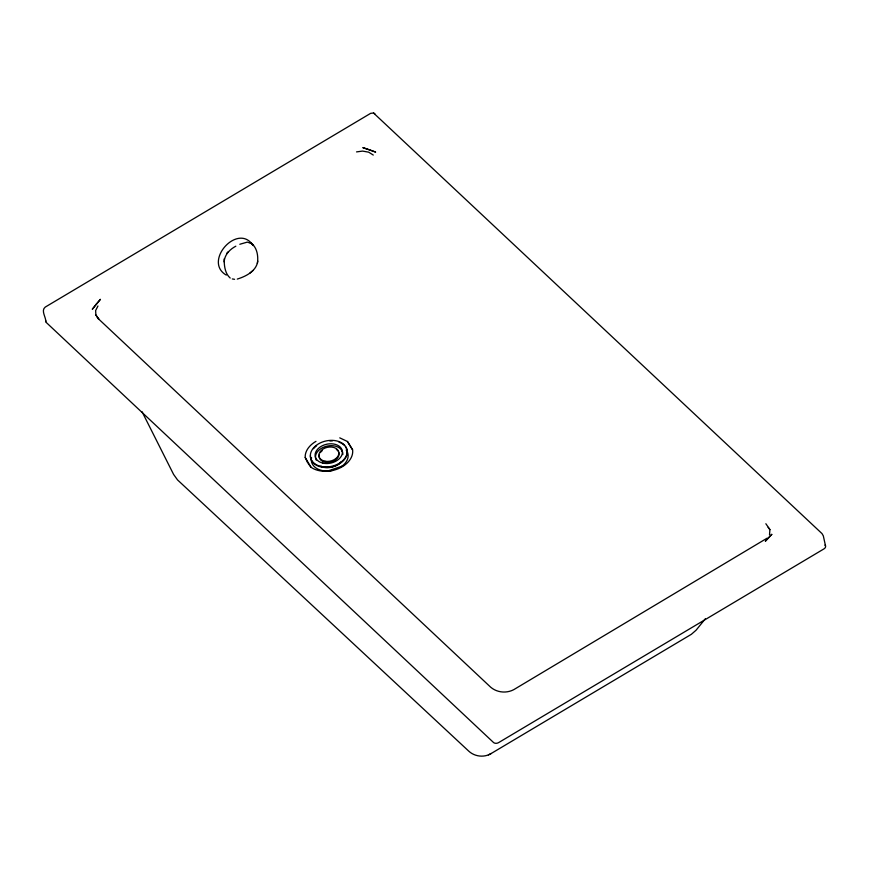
<?xml version="1.0" encoding="UTF-8"?>
<svg xmlns="http://www.w3.org/2000/svg" width="869" height="869" viewBox="0 0 869 869"><rect width="100%" height="100%" fill="white"/><g stroke="black" fill="none" stroke-linecap="round" stroke-linejoin="round"><path stroke-width="1.3" d="M230.187 278.037C224.908 273.431 224.115 265.501 224.18 258.897M769.521 534.793L769.912 529.601L765.861 523.725M224.169 261.873C224.528 254.769 229.84 249.327 235.836 246.188M237.28 279.079C245.938 276.396 256.496 271.085 257.778 261.037M257.365 263.459C258.571 256.236 257.105 246.264 249.946 242.592M97.947 305.997L95.633 310.548L95.872 314.926L98.936 319.39L97.458 317.619M705.389 618.706L696.08 630.21L691.366 634.305L491.213 753.488C484.218 757.833 474.68 756.693 468.717 751.109L177.548 479.927L173.604 474.441L142.06 411.743M226.613 253.422L228.482 251.543M249.957 273.062L253.096 270.4M767.131 538.161L513.72 689.682C506.41 693.538 497.068 692.615 490.735 687.249L98.154 318.565L95.872 314.926M488.432 754.868L491.213 753.488M239.811 244.265L247.307 242.114L251.88 243.668L253.542 245.362M327.722 471.031L342.777 465.914M356.529 151.901L362.579 151.087L368.652 152.162L373.279 155.051M232.284 278.938L234.576 279.318M825.539 545.982L823.323 535.88L822.009 533.599L373.54 113.003L370.65 113.339L45.253 307.083C40.637 310.635 46.09 317.228 45.796 321.682M339.768 437.857L347.459 441.485L352.586 449.816A24.039 16.761 -12.3 0 1 338.356 468.684A24.039 16.761 -12.3 0 1 310.961 467.196L308.332 463.709M374.865 113.687L373.54 113.003M226.309 275.104C202.596 261.471 238.052 221.975 253.107 245.514M768.131 527.364L769.912 529.601M352.586 449.816L347.459 441.485M315.968 441.354A24.039 16.761 -12.3 0 0 305.204 457.485L310.961 467.196M305.204 457.485L307.68 462.84M338.671 452.097A10.113 7.05 -12.3 0 1 329.557 462.221A10.113 7.05 -12.3 0 1 319.249 454.889M320.313 452.673A10.113 7.05 -12.3 0 1 322.225 450.696M336.357 449.458A10.113 7.05 -12.3 0 1 338.117 451.109M316.24 460.157A13.85 9.657 -12.3 0 1 327.255 446.058A13.85 9.657 -12.3 0 1 342.82 454.585M341.539 450.533A13.85 9.657 -12.3 0 1 342.234 451.63M345.319 446.503A18.64 12.992 -12.3 0 1 332.621 466.675A18.64 12.992 -12.3 0 1 310.483 455.486M313.47 448.697A18.64 12.992 -12.3 0 1 316.609 445.754M329.916 440.974A18.64 12.992 -12.3 0 1 332.306 440.92M338.975 442.115A18.64 12.992 -12.3 0 1 344.102 445.145M824.974 545.102A3.726 2.596 -12.3 0 1 824.008 548.86L498.61 742.615A3.726 2.596 -12.3 0 1 493.494 742.474L46.35 322.562A3.726 2.596 -12.3 0 1 45.785 320.661M341.43 461.515A13.85 9.657 -12.3 0 1 321.041 466.24M346.155 449.99A18.64 12.992 -12.3 0 1 340.778 467.044M332.577 470.411A18.64 12.992 -12.3 0 1 311.547 457.648M96.111 304.346L92.277 309.299L100.435 299.305L96.111 304.346M771.781 534.37L765.437 541.137L771.781 534.37M369.444 149.783L362.818 147.611L375.658 152.086L369.444 149.783M325.006 461.222A10.113 7.05 -12.3 0 0 338.791 452.228A10.113 7.05 -12.3 0 0 322.823 449.197A10.113 7.05 -12.3 0 0 325.006 461.222M320.748 466.371A18.64 12.992 -12.3 0 0 347.122 450.674A18.64 12.992 -12.3 0 0 318.391 443.918A18.64 12.992 -12.3 0 0 320.748 466.371M322.801 463.101A13.85 9.657 -12.3 0 0 342.397 451.435A13.85 9.657 -12.3 0 0 321.052 446.427A13.85 9.657 -12.3 0 0 322.801 463.101"/></g></svg>
